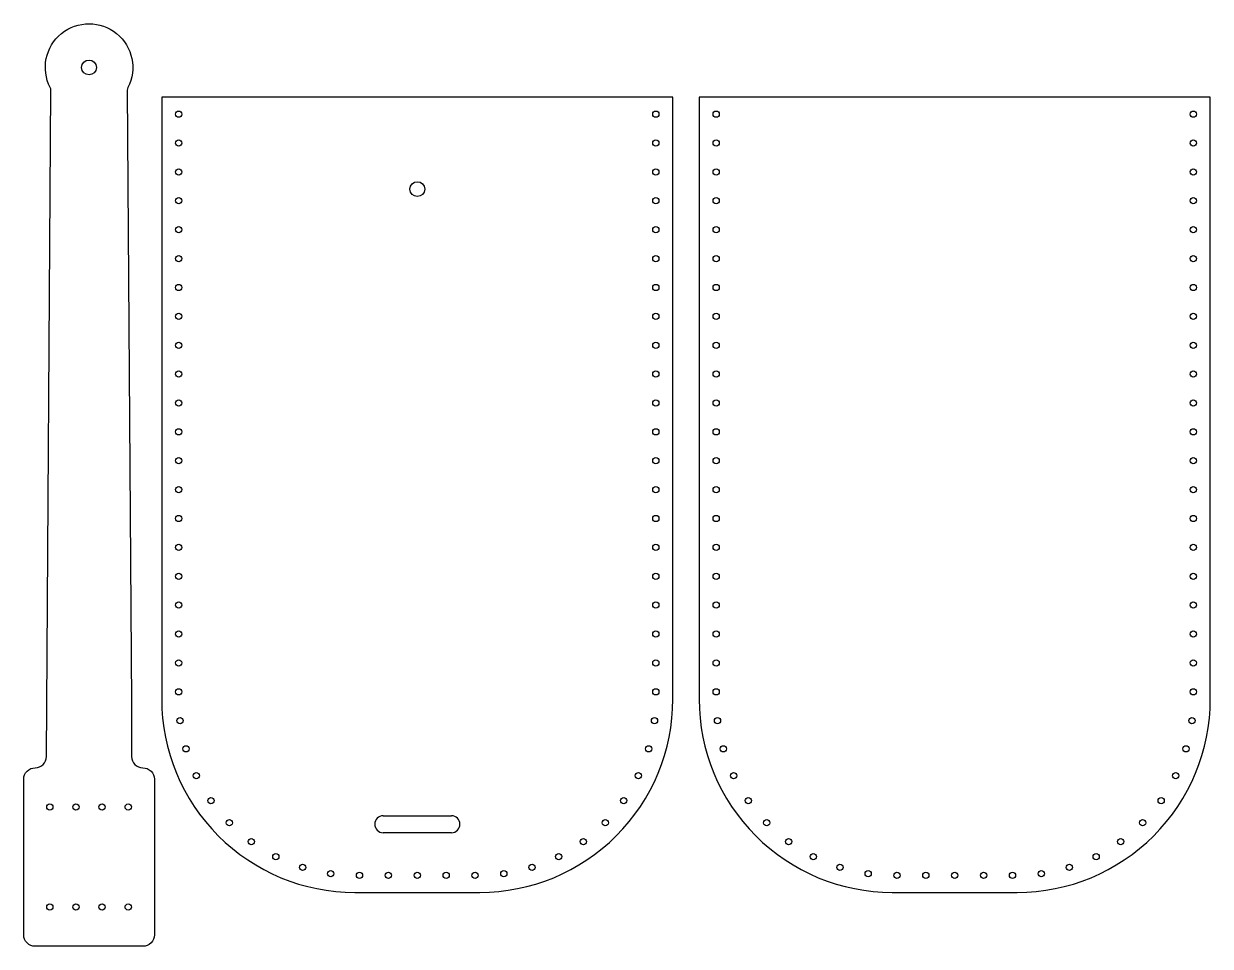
# Model space of a CAD drawing. Header units: millimetres. Extents: x 2083 to 2292, y 1987 to 2150.
import ezdxf

# ---------------------------------------------------------------- set-up
doc = ezdxf.new("R2010")
doc.units = ezdxf.units.MM

# ---------------------------------------------------------------- blocks, each defined once
blk = doc.blocks.new('*U1')
blk.add_circle((0, 0), 0.55)
blk = doc.blocks.new('*U2')
at = {"color": 0, "linetype": 'ByBlock', "lineweight": -2, "transparency": 16777216}
for p, rotation in [((2110.22, 2133.9), 270), ((2194.22, 2133.9), 89.9999999999996), ((2110.22, 2128.81), 270), ((2194.22, 2128.81), 89.9999999999996), ((2110.22, 2123.73), 270), ((2194.22, 2123.73), 89.9999999999996), ((2110.22, 2118.65), 270), ((2194.22, 2118.65), 89.9999999999996), ((2110.22, 2113.56), 270), ((2194.22, 2113.56), 89.9999999999996), ((2110.22, 2108.48), 270), ((2194.22, 2108.48), 89.9999999999996), ((2110.22, 2103.39), 270), ((2194.22, 2103.39), 89.9999999999996), ((2110.22, 2098.31), 270), ((2194.22, 2098.31), 89.9999999999996), ((2110.22, 2093.22), 270), ((2194.22, 2093.22), 89.9999999999996), ((2110.22, 2088.14), 270), ((2194.22, 2088.14), 89.9999999999996), ((2110.22, 2083.06), 270), ((2194.22, 2083.06), 89.9999999999996), ((2110.22, 2077.97), 270), ((2194.22, 2077.97), 89.9999999999996), ((2110.22, 2072.89), 270), ((2194.22, 2072.89), 89.9999999999996), ((2110.22, 2067.8), 270), ((2194.22, 2067.8), 89.9999999999996), ((2110.22, 2062.72), 270), ((2194.22, 2062.72), 89.9999999999996), ((2110.22, 2057.63), 270), ((2194.22, 2057.63), 89.9999999999996), ((2110.22, 2052.55), 270), ((2194.22, 2052.55), 89.9999999999996), ((2110.22, 2047.47), 270), ((2194.22, 2047.47), 89.9999999999996), ((2110.22, 2042.38), 270), ((2194.22, 2042.38), 89.9999999999996), ((2110.22, 2037.3), 270), ((2194.22, 2037.3), 89.9999999999996), ((2110.22, 2032.21), 270), ((2194.22, 2032.21), 89.9999999999996), ((2110.45, 2027.14), 276.9649262895158), ((2193.99, 2027.14), 83.03507371048373), ((2111.48, 2022.17), 286.3618203061402), ((2192.96, 2022.17), 73.63817969385943), ((2113.3, 2017.43), 295.7587143227645), ((2191.14, 2017.43), 64.24128567723503), ((2115.88, 2013.05), 305.1556083393889), ((2188.57, 2013.05), 54.84439166061068), ((2119.13, 2009.15), 314.5525023560133), ((2185.31, 2009.15), 45.44749764398626), ((2122.98, 2005.83), 323.9493963726376), ((2181.46, 2005.83), 36.05060362736194), ((2127.31, 2003.19), 333.346290389262), ((2177.13, 2003.19), 26.65370961073757), ((2132.02, 2001.29), 342.7431844058865), ((2172.42, 2001.29), 17.25681559411327), ((2136.98, 2000.19), 352.1400784225108), ((2167.46, 2000.19), 7.859921577488843)]:
    blk.add_blockref('*U1', p, dxfattribs=dict(at, rotation=rotation))
for p in [(2142.05, 1999.9), (2147.14, 1999.9), (2152.22, 1999.9), (2157.3, 1999.9), (2162.39, 1999.9)]:
    blk.add_blockref('*U1', p, dxfattribs=at)
blk = doc.blocks.new('*U5')
blk.add_circle((0, 0), 0.55)
blk = doc.blocks.new('*U6')
at = {"color": 0, "linetype": 'ByBlock', "lineweight": -2, "transparency": 16777216}
for p, rotation in [((2110.22, 2133.9), 270), ((2194.22, 2133.9), 89.9999999999996), ((2110.22, 2128.81), 270), ((2194.22, 2128.81), 89.9999999999996), ((2110.22, 2123.73), 270), ((2194.22, 2123.73), 89.9999999999996), ((2110.22, 2118.65), 270), ((2194.22, 2118.65), 89.9999999999996), ((2110.22, 2113.56), 270), ((2194.22, 2113.56), 89.9999999999996), ((2110.22, 2108.48), 270), ((2194.22, 2108.48), 89.9999999999996), ((2110.22, 2103.39), 270), ((2194.22, 2103.39), 89.9999999999996), ((2110.22, 2098.31), 270), ((2194.22, 2098.31), 89.9999999999996), ((2110.22, 2093.22), 270), ((2194.22, 2093.22), 89.9999999999996), ((2110.22, 2088.14), 270), ((2194.22, 2088.14), 89.9999999999996), ((2110.22, 2083.06), 270), ((2194.22, 2083.06), 89.9999999999996), ((2110.22, 2077.97), 270), ((2194.22, 2077.97), 89.9999999999996), ((2110.22, 2072.89), 270), ((2194.22, 2072.89), 89.9999999999996), ((2110.22, 2067.8), 270), ((2194.22, 2067.8), 89.9999999999996), ((2110.22, 2062.72), 270), ((2194.22, 2062.72), 89.9999999999996), ((2110.22, 2057.63), 270), ((2194.22, 2057.63), 89.9999999999996), ((2110.22, 2052.55), 270), ((2194.22, 2052.55), 89.9999999999996), ((2110.22, 2047.47), 270), ((2194.22, 2047.47), 89.9999999999996), ((2110.22, 2042.38), 270), ((2194.22, 2042.38), 89.9999999999996), ((2110.22, 2037.3), 270), ((2194.22, 2037.3), 89.9999999999996), ((2110.22, 2032.21), 270), ((2194.22, 2032.21), 89.9999999999996), ((2110.45, 2027.14), 276.9649262895158), ((2193.99, 2027.14), 83.03507371048373), ((2111.48, 2022.17), 286.3618203061402), ((2192.96, 2022.17), 73.63817969385943), ((2113.3, 2017.43), 295.7587143227645), ((2191.14, 2017.43), 64.24128567723503), ((2115.88, 2013.05), 305.1556083393889), ((2188.57, 2013.05), 54.84439166061068), ((2119.13, 2009.15), 314.5525023560133), ((2185.31, 2009.15), 45.44749764398626), ((2122.98, 2005.83), 323.9493963726376), ((2181.46, 2005.83), 36.05060362736194), ((2127.31, 2003.19), 333.346290389262), ((2177.13, 2003.19), 26.65370961073757), ((2132.02, 2001.29), 342.7431844058865), ((2172.42, 2001.29), 17.25681559411327), ((2136.98, 2000.19), 352.1400784225108), ((2167.46, 2000.19), 7.859921577488843)]:
    blk.add_blockref('*U5', p, dxfattribs=dict(at, rotation=rotation))
for p in [(2142.05, 1999.9), (2147.14, 1999.9), (2152.22, 1999.9), (2157.3, 1999.9), (2162.39, 1999.9)]:
    blk.add_blockref('*U5', p, dxfattribs=at)

msp = doc.modelspace()

# ---------------------------------------------------------------- linework, layer by layer
for p, q in [((2146.22, 2010.4), (2152.22, 2010.4)), ((2152.22, 2010.4), (2158.22, 2010.4)), ((2158.22, 2007.4), (2146.22, 2007.4))]:
    msp.add_line(p, q)
for points in [[(2086.94, 2020.85), (2087.7, 2138.11, 0.121648), (2087.59, 2138.58, -1.643306), (2101.26, 2138.58, 0.12165), (2101.15, 2138.12), (2101.91, 2030.3), (2101.91, 2020.82, 0.412156), (2103.91, 2018.83)], [(2103.92, 2018.83, -0.414214), (2105.92, 2016.83), (2105.92, 1989.41, -0.414214), (2103.92, 1987.41), (2084.92, 1987.41, -0.414214), (2082.92, 1989.41), (2082.92, 2016.83, -0.414214), (2084.92, 2018.83), (2084.94, 2018.83, 0.412156), (2086.94, 2020.82)]]:
    msp.add_lwpolyline(points, format="xyb")
for points in [[(2107.22, 2136.9), (2107.22, 2030.9, 0.414214), (2141.22, 1996.9), (2163.22, 1996.9, 0.414214), (2197.22, 2030.9), (2197.22, 2136.9)], [(2201.84, 2136.9), (2201.84, 2030.9, 0.414214), (2235.84, 1996.9), (2257.84, 1996.9, 0.414214), (2291.84, 2030.9), (2291.84, 2136.9)]]:
    msp.add_lwpolyline(points, format="xyb", close=True)
for centre, radius in [((2094.42, 2142.12), 1.3), ((2152.22, 2120.7), 1.3), ((2087.52, 2011.93), 0.55), ((2092.12, 2011.93), 0.55), ((2096.72, 2011.93), 0.55), ((2101.32, 2011.93), 0.55), ((2087.52, 1994.31), 0.55), ((2092.12, 1994.31), 0.55), ((2096.72, 1994.31), 0.55), ((2101.32, 1994.31), 0.55)]:
    msp.add_circle(centre, radius)
for centre, start, end in [((2146.22, 2008.9), 90, 270), ((2158.22, 2008.9), 270, 90)]:
    msp.add_arc(centre, 1.5, start, end)

# ---------------------------------------------------------------- block references
for name, p in [('*U2', (0, 0)), ('*U6', (94.62, 0))]:
    msp.add_blockref(name, p)

doc.saveas('drawing.dxf')
